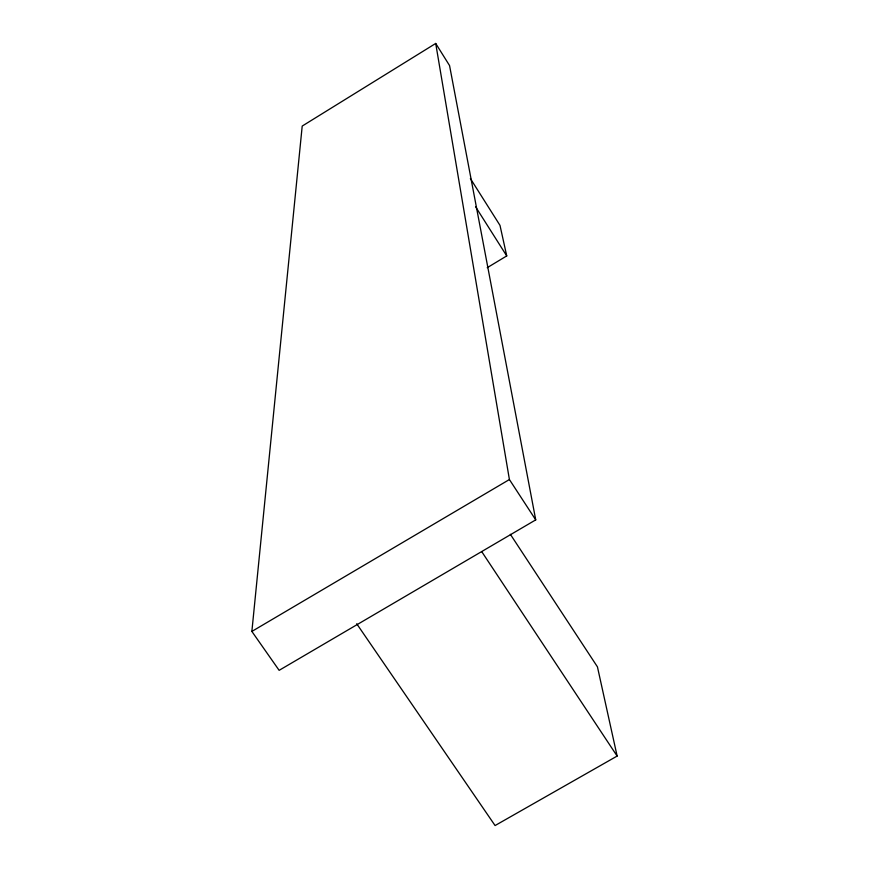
<?xml version="1.0" encoding="UTF-8"?>
<svg xmlns="http://www.w3.org/2000/svg" width="869" height="869" viewBox="0 0 869 869"><rect width="100%" height="100%" fill="white"/><g stroke="black" fill="none" stroke-linecap="round" stroke-linejoin="round"><path stroke-width="1.3" d="M251.869 631.426L302.206 126.07L435.706 43.45L449.555 65.566L535.728 519.879L279.134 670.336L251.869 631.426L509.408 479.536L435.706 43.45M487.216 267.695L506.736 255.92L499.99 225.364L470.379 178.536M510.353 534.305L597.438 666.849L617.131 756.063L495.08 825.55L356.703 623.746M481.828 551.782L617.131 756.063M509.408 479.536L535.728 519.879M475.593 206.789L506.736 255.92"/></g></svg>
